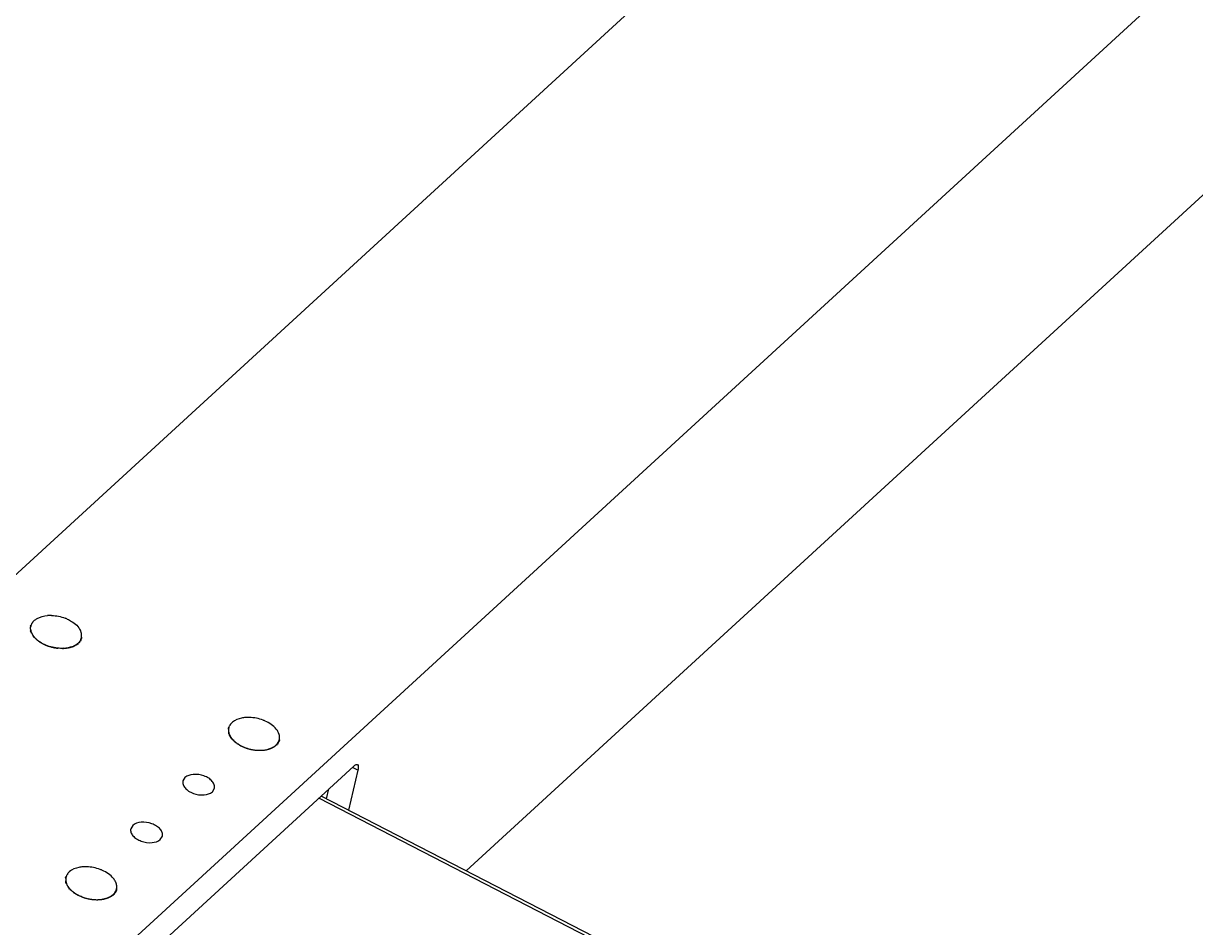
# Model space of a CAD drawing. Header units: millimetres. Extents: x 562 to 17351, y 2396 to 6995.
# Drawn here: x 9420.3 to 9510.5, y 3330.3 to 3399.9 of the extents above; entities that cross this region are included whole.
import ezdxf

# ---------------------------------------------------------------- set-up
doc = ezdxf.new("R2010")
doc.units = ezdxf.units.MM
doc.layers.add('02___PRT_ALL_AXES', color=7, linetype='Continuous')

msp = doc.modelspace()

# ---------------------------------------------------------------- linework, layer by layer
at = {"color": 7, "linetype": 'Continuous'}
for p, q in [((9541.7974, 3469.5292), (9373.8552, 3315.3979)), ((9567.1926, 3456.4444), (9399.2505, 3302.3131)), ((9454.3803, 3334.6416), (9511.6856, 3387.2344)), ((9420.7927, 3353.4509), (9420.843, 3353.4489)), ((9420.8501, 3353.4849), (9420.8032, 3353.5042)), ((9420.8479, 3353.1625), (9420.7974, 3353.1743)), ((9420.8098, 3353.1178), (9420.8563, 3353.1243)), ((9420.8605, 3353.1074), (9420.8098, 3353.1178)), ((9420.826, 3353.0611), (9420.8715, 3353.0691)), ((9420.8769, 3353.0521), (9420.826, 3353.0611)), ((9421.0006, 3352.724), (9421.0386, 3352.74)), ((9421.0505, 3352.7235), (9421.0006, 3352.724)), ((9421.0421, 3352.6693), (9421.0785, 3352.6865)), ((9421.0915, 3352.6702), (9421.0421, 3352.6693)), ((9421.0869, 3352.6153), (9421.1217, 3352.6337)), ((9421.1357, 3352.6177), (9421.0869, 3352.6153)), ((9421.4208, 3352.3118), (9421.4449, 3352.3366)), ((9424.6872, 3352.3223), (9424.6365, 3352.3327)), ((9424.6458, 3352.3469), (9424.6872, 3352.3223)), ((9424.7164, 3352.3703), (9424.6655, 3352.3794)), ((9424.6737, 3352.3939), (9424.7164, 3352.3703)), ((9424.742, 3352.4196), (9424.691, 3352.4272)), ((9424.6981, 3352.4422), (9424.742, 3352.4196)), ((9424.7638, 3352.47), (9424.7129, 3352.4762)), ((9424.7189, 3352.4915), (9424.7638, 3352.47)), ((9424.782, 3352.5215), (9424.7311, 3352.5263)), ((9424.736, 3352.5419), (9424.782, 3352.5215)), ((9424.7963, 3352.574), (9424.7457, 3352.5774)), ((9424.7494, 3352.5933), (9424.7963, 3352.574)), ((9421.4641, 3352.3225), (9421.4208, 3352.3118)), ((9421.4863, 3352.2655), (9421.5084, 3352.2912)), ((9421.5284, 3352.2776), (9421.4863, 3352.2655)), ((9421.5543, 3352.2207), (9421.5744, 3352.2473)), ((9421.5951, 3352.2341), (9421.5543, 3352.2207)), ((9422.0074, 3351.9873), (9422.0146, 3352.0179)), ((9422.0388, 3352.008), (9422.0074, 3351.9873)), ((9422.089, 3351.955), (9422.094, 3351.9861)), ((9422.1187, 3351.9768), (9422.089, 3351.955)), ((9422.172, 3351.9247), (9422.1748, 3351.9563)), ((9422.1999, 3351.9476), (9422.172, 3351.9247)), ((9422.6895, 3351.7896), (9422.679, 3351.8225)), ((9422.7053, 3351.8178), (9422.6895, 3351.7896)), ((9422.7774, 3351.7752), (9422.7648, 3351.808)), ((9422.7912, 3351.8041), (9422.7774, 3351.7752)), ((9422.8654, 3351.7632), (9422.8506, 3351.796)), ((9422.877, 3351.7927), (9422.8654, 3351.7632)), ((9423.3849, 3351.7427), (9423.358, 3351.7737)), ((9423.3832, 3351.7749), (9423.3849, 3351.7427)), ((9423.4685, 3351.7479), (9423.4397, 3351.7784)), ((9423.4646, 3351.7804), (9423.4685, 3351.7479)), ((9423.5509, 3351.7556), (9423.5203, 3351.7856)), ((9423.5448, 3351.7882), (9423.5509, 3351.7556)), ((9423.7112, 3351.7782), (9423.6771, 3351.8069)), ((9423.7007, 3351.8111), (9423.7112, 3351.7782)), ((9423.7888, 3351.7932), (9423.7531, 3351.8212)), ((9423.7761, 3351.826), (9423.7888, 3351.7932)), ((9423.8645, 3351.8105), (9423.8273, 3351.8377)), ((9423.8497, 3351.8433), (9423.8645, 3351.8105)), ((9423.9382, 3351.8301), (9423.8995, 3351.8565)), ((9423.9213, 3351.8628), (9423.9382, 3351.8301)), ((9424.0097, 3351.8521), (9423.9696, 3351.8776)), ((9423.9907, 3351.8845), (9424.0097, 3351.8521)), ((9424.079, 3351.8763), (9424.0375, 3351.9009)), ((9424.0579, 3351.9085), (9424.079, 3351.8763)), ((9424.1458, 3351.9027), (9424.1031, 3351.9264)), ((9424.1227, 3351.9346), (9424.1458, 3351.9027)), ((9424.21, 3351.9313), (9424.1661, 3351.9539)), ((9424.185, 3351.9628), (9424.21, 3351.9313)), ((9424.2715, 3351.962), (9424.2266, 3351.9836)), ((9424.2446, 3351.9931), (9424.2715, 3351.962)), ((9424.3303, 3351.9948), (9424.2843, 3352.0152)), ((9424.3015, 3352.0253), (9424.3303, 3351.9948)), ((9424.3861, 3352.0295), (9424.3392, 3352.0488)), ((9424.3555, 3352.0595), (9424.3861, 3352.0295)), ((9424.4389, 3352.0662), (9424.3912, 3352.0843)), ((9424.4066, 3352.0956), (9424.4389, 3352.0662)), ((9424.4886, 3352.1047), (9424.4402, 3352.1216)), ((9424.4546, 3352.1334), (9424.4886, 3352.1047)), ((9424.5351, 3352.145), (9424.486, 3352.1606)), ((9424.4995, 3352.173), (9424.5351, 3352.145)), ((9424.5783, 3352.187), (9424.5286, 3352.2014)), ((9424.5411, 3352.2142), (9424.5783, 3352.187)), ((9424.6181, 3352.2306), (9424.568, 3352.2437)), ((9424.5794, 3352.257), (9424.6181, 3352.2306)), ((9424.6544, 3352.2757), (9424.6039, 3352.2875)), ((9424.6143, 3352.3013), (9424.6544, 3352.2757)), ((9436.0298, 3345.6), (9436.0801, 3345.598)), ((9436.085, 3345.3116), (9436.0346, 3345.3234)), ((9436.0873, 3345.634), (9436.0404, 3345.6533)), ((9436.047, 3345.2669), (9436.0934, 3345.2735)), ((9436.0977, 3345.2565), (9436.047, 3345.2669)), ((9436.0632, 3345.2102), (9436.1087, 3345.2182)), ((9436.1141, 3345.2012), (9436.0632, 3345.2102)), ((9436.1342, 3345.0404), (9436.1763, 3345.0525)), ((9436.185, 3345.0356), (9436.1342, 3345.0404)), ((9436.1652, 3344.9842), (9436.206, 3344.9976)), ((9436.2158, 3344.9808), (9436.1652, 3344.9842)), ((9436.1997, 3344.9284), (9436.2391, 3344.9431)), ((9436.25, 3344.9265), (9436.1997, 3344.9284)), ((9436.2378, 3344.8732), (9436.2757, 3344.8891)), ((9436.2877, 3344.8726), (9436.2378, 3344.8732)), ((9436.2792, 3344.8185), (9436.3157, 3344.8356)), ((9436.3286, 3344.8193), (9436.2792, 3344.8185)), ((9436.3241, 3344.7645), (9436.3589, 3344.7828)), ((9436.3728, 3344.7668), (9436.3241, 3344.7645)), ((9436.3721, 3344.7113), (9436.4053, 3344.7308)), ((9436.4202, 3344.715), (9436.3721, 3344.7113)), ((9436.4234, 3344.659), (9436.4548, 3344.6797)), ((9436.4707, 3344.6641), (9436.4234, 3344.659)), ((9436.4777, 3344.6077), (9436.5074, 3344.6295)), ((9436.5241, 3344.6143), (9436.4777, 3344.6077)), ((9436.535, 3344.5575), (9436.5628, 3344.5804)), ((9436.5804, 3344.5655), (9436.535, 3344.5575)), ((9436.5951, 3344.5086), (9436.6211, 3344.5324)), ((9436.6395, 3344.5179), (9436.5951, 3344.5086)), ((9436.658, 3344.4609), (9436.682, 3344.4857)), ((9436.7013, 3344.4716), (9436.658, 3344.4609)), ((9436.7235, 3344.4146), (9436.7456, 3344.4403)), ((9436.7656, 3344.4267), (9436.7235, 3344.4146)), ((9436.7915, 3344.3698), (9436.8115, 3344.3964)), ((9436.8323, 3344.3832), (9436.7915, 3344.3698)), ((9436.8619, 3344.3265), (9436.8799, 3344.3539)), ((9436.9013, 3344.3412), (9436.8619, 3344.3265)), ((9436.9345, 3344.2849), (9436.9504, 3344.3131)), ((9436.9725, 3344.3009), (9436.9345, 3344.2849)), ((9437.0092, 3344.245), (9437.023, 3344.2739)), ((9437.0457, 3344.2622), (9437.0092, 3344.245)), ((9437.0859, 3344.2069), (9437.0975, 3344.2365)), ((9437.1207, 3344.2253), (9437.0859, 3344.2069)), ((9439.5927, 3344.2086), (9439.6233, 3344.1786)), ((9439.6761, 3344.2153), (9439.6284, 3344.2334)), ((9439.6438, 3344.2447), (9439.6761, 3344.2153)), ((9439.7258, 3344.2538), (9439.6774, 3344.2707)), ((9439.6918, 3344.2825), (9439.7258, 3344.2538)), ((9439.7723, 3344.2941), (9439.7232, 3344.3097)), ((9439.7366, 3344.3221), (9439.7723, 3344.2941)), ((9439.8154, 3344.3361), (9439.7658, 3344.3505)), ((9439.7783, 3344.3633), (9439.8154, 3344.3361)), ((9439.8552, 3344.3797), (9439.8051, 3344.3928)), ((9439.8166, 3344.4061), (9439.8552, 3344.3797)), ((9439.8916, 3344.4248), (9439.8411, 3344.4366)), ((9439.8515, 3344.4504), (9439.8916, 3344.4248)), ((9439.9244, 3344.4715), (9439.8736, 3344.4819)), ((9439.8829, 3344.496), (9439.9244, 3344.4715)), ((9439.9536, 3344.5194), (9439.9027, 3344.5285)), ((9439.9109, 3344.543), (9439.9536, 3344.5194)), ((9439.9791, 3344.5687), (9439.9282, 3344.5763)), ((9439.9353, 3344.5913), (9439.9791, 3344.5687)), ((9440.001, 3344.6191), (9439.95, 3344.6253)), ((9439.956, 3344.6406), (9440.001, 3344.6191)), ((9440.0191, 3344.6706), (9439.9683, 3344.6754)), ((9439.9732, 3344.691), (9440.0191, 3344.6706)), ((9440.0335, 3344.7231), (9439.9829, 3344.7265)), ((9439.9866, 3344.7424), (9440.0335, 3344.7231)), ((9437.1644, 3344.1707), (9437.1738, 3344.2008)), ((9437.1976, 3344.1902), (9437.1644, 3344.1707)), ((9437.2445, 3344.1364), (9437.2517, 3344.1671)), ((9437.276, 3344.1571), (9437.2445, 3344.1364)), ((9437.3262, 3344.1041), (9437.3312, 3344.1352)), ((9437.3559, 3344.1259), (9437.3262, 3344.1041)), ((9437.4092, 3344.0739), (9437.412, 3344.1054)), ((9437.437, 3344.0967), (9437.4092, 3344.0739)), ((9437.4934, 3344.0457), (9437.4939, 3344.0777)), ((9437.5194, 3344.0696), (9437.4934, 3344.0457)), ((9437.5786, 3344.0198), (9437.577, 3344.0521)), ((9437.6027, 3344.0446), (9437.5786, 3344.0198)), ((9437.6647, 3343.9961), (9437.6608, 3344.0286)), ((9437.6868, 3344.0218), (9437.6647, 3343.9961)), ((9437.7515, 3343.9747), (9437.7454, 3344.0073)), ((9437.7716, 3344.0012), (9437.7515, 3343.9747)), ((9437.8389, 3343.9555), (9437.8306, 3343.9883)), ((9437.8569, 3343.9829), (9437.8389, 3343.9555)), ((9437.9266, 3343.9387), (9437.9162, 3343.9716)), ((9437.9425, 3343.9669), (9437.9266, 3343.9387)), ((9438.0146, 3343.9243), (9438.0019, 3343.9572)), ((9438.0283, 3343.9532), (9438.0146, 3343.9243)), ((9438.1026, 3343.9123), (9438.0878, 3343.9451)), ((9438.1142, 3343.9419), (9438.1026, 3343.9123)), ((9438.6221, 3343.8918), (9438.5951, 3343.9228)), ((9438.6204, 3343.924), (9438.6221, 3343.8918)), ((9438.7057, 3343.897), (9438.6769, 3343.9276)), ((9438.7018, 3343.9295), (9438.7057, 3343.897)), ((9438.788, 3343.9047), (9438.7575, 3343.9347)), ((9438.7819, 3343.9373), (9438.788, 3343.9047)), ((9438.9483, 3343.9273), (9438.9143, 3343.9561)), ((9438.9378, 3343.9602), (9438.9483, 3343.9273)), ((9439.0259, 3343.9423), (9438.9903, 3343.9703)), ((9439.0133, 3343.9751), (9439.0259, 3343.9423)), ((9439.1017, 3343.9596), (9439.0645, 3343.9868)), ((9439.0869, 3343.9924), (9439.1017, 3343.9596)), ((9439.1754, 3343.9792), (9439.1367, 3344.0056)), ((9439.1585, 3344.0119), (9439.1754, 3343.9792)), ((9439.2469, 3344.0012), (9439.2068, 3344.0267)), ((9439.2279, 3344.0336), (9439.2469, 3344.0012)), ((9439.3161, 3344.0254), (9439.2747, 3344.05)), ((9439.2951, 3344.0576), (9439.3161, 3344.0254)), ((9439.3829, 3344.0518), (9439.3402, 3344.0755)), ((9439.3599, 3344.0837), (9439.3829, 3344.0518)), ((9439.4472, 3344.0804), (9439.4033, 3344.103)), ((9439.4222, 3344.1119), (9439.4472, 3344.0804)), ((9439.5087, 3344.1111), (9439.4638, 3344.1327)), ((9439.4818, 3344.1422), (9439.5087, 3344.1111)), ((9439.5675, 3344.1439), (9439.5215, 3344.1643)), ((9439.5387, 3344.1744), (9439.5675, 3344.1439)), ((9439.6233, 3344.1786), (9439.5764, 3344.1979)), ((9445.7116, 3342.7004), (9426.6615, 3325.2169)), ((9446.0338, 3342.3872), (9445.6089, 3342.6061)), ((9446.0338, 3342.3872), (9445.3208, 3339.3094)), ((9443.6277, 3340.1818), (9443.8061, 3340.9516)), ((9896.2079, 3106.9916), (9443.2047, 3340.3997)), ((9423.4969, 3334.0976), (9423.5471, 3334.0956)), ((9423.552, 3333.8093), (9423.5016, 3333.8211)), ((9423.5543, 3334.1317), (9423.5074, 3334.151)), ((9423.514, 3333.7645), (9423.5604, 3333.7711)), ((9423.5647, 3333.7541), (9423.514, 3333.7645)), ((9423.5302, 3333.7079), (9423.5757, 3333.7158)), ((9423.5811, 3333.6988), (9423.5302, 3333.7079)), ((9423.7048, 3333.3708), (9423.7427, 3333.3868)), ((9423.7547, 3333.3703), (9423.7048, 3333.3708)), ((9423.7462, 3333.3161), (9423.7827, 3333.3333)), ((9423.7956, 3333.317), (9423.7462, 3333.3161)), ((9423.7911, 3333.2621), (9423.8259, 3333.2805)), ((9423.8398, 3333.2644), (9423.7911, 3333.2621)), ((9424.125, 3332.9586), (9424.149, 3332.9834)), ((9424.1683, 3332.9693), (9424.125, 3332.9586)), ((9424.1905, 3332.9123), (9424.2126, 3332.938)), ((9424.2326, 3332.9243), (9424.1905, 3332.9123)), ((9424.2585, 3332.8675), (9424.2785, 3332.894)), ((9424.2993, 3332.8808), (9424.2585, 3332.8675)), ((9424.7115, 3332.634), (9424.7187, 3332.6647)), ((9424.743, 3332.6547), (9424.7115, 3332.634)), ((9424.7932, 3332.6017), (9424.7982, 3332.6329)), ((9424.8229, 3332.6235), (9424.7932, 3332.6017)), ((9424.8762, 3332.5715), (9424.879, 3332.6031)), ((9424.904, 3332.5943), (9424.8762, 3332.5715)), ((9426.5687, 3332.4573), (9426.5315, 3332.4845)), ((9426.5539, 3332.49), (9426.5687, 3332.4573)), ((9426.6424, 3332.4769), (9426.6037, 3332.5033)), ((9426.6255, 3332.5095), (9426.6424, 3332.4769)), ((9426.7139, 3332.4989), (9426.6738, 3332.5244)), ((9426.6949, 3332.5313), (9426.7139, 3332.4989)), ((9426.7831, 3332.5231), (9426.7417, 3332.5477)), ((9426.7621, 3332.5553), (9426.7831, 3332.5231)), ((9426.8499, 3332.5495), (9426.8072, 3332.5731)), ((9426.8269, 3332.5814), (9426.8499, 3332.5495)), ((9426.9142, 3332.5781), (9426.8703, 3332.6007)), ((9426.8892, 3332.6096), (9426.9142, 3332.5781)), ((9426.9757, 3332.6088), (9426.9308, 3332.6303)), ((9426.9488, 3332.6398), (9426.9757, 3332.6088)), ((9427.0345, 3332.6415), (9426.9885, 3332.662)), ((9427.0057, 3332.6721), (9427.0345, 3332.6415)), ((9427.0903, 3332.6763), (9427.0434, 3332.6956)), ((9427.0597, 3332.7063), (9427.0903, 3332.6763)), ((9427.1431, 3332.7129), (9427.0954, 3332.7311)), ((9427.1108, 3332.7423), (9427.1431, 3332.7129)), ((9427.1928, 3332.7515), (9427.1444, 3332.7684)), ((9427.1588, 3332.7802), (9427.1928, 3332.7515)), ((9427.2393, 3332.7917), (9427.1902, 3332.8074)), ((9427.2036, 3332.8197), (9427.2393, 3332.7917)), ((9427.2825, 3332.8337), (9427.2328, 3332.8481)), ((9427.2453, 3332.861), (9427.2825, 3332.8337)), ((9427.3222, 3332.8774), (9427.2721, 3332.8904)), ((9427.2836, 3332.9037), (9427.3222, 3332.8774)), ((9427.3586, 3332.9225), (9427.3081, 3332.9343)), ((9427.3185, 3332.948), (9427.3586, 3332.9225)), ((9427.3914, 3332.9691), (9427.3406, 3332.9795)), ((9427.3499, 3332.9937), (9427.3914, 3332.9691)), ((9427.4206, 3333.0171), (9427.3697, 3333.0261)), ((9427.3779, 3333.0407), (9427.4206, 3333.0171)), ((9427.4461, 3333.0663), (9427.3952, 3333.074)), ((9427.4023, 3333.0889), (9427.4461, 3333.0663)), ((9427.468, 3333.1168), (9427.4171, 3333.123)), ((9427.423, 3333.1383), (9427.468, 3333.1168)), ((9427.4861, 3333.1683), (9427.4353, 3333.1731)), ((9427.4402, 3333.1887), (9427.4861, 3333.1683)), ((9427.5005, 3333.2208), (9427.4499, 3333.2242)), ((9427.4536, 3333.24), (9427.5005, 3333.2208)), ((9425.3936, 3332.4364), (9425.3832, 3332.4692)), ((9425.4095, 3332.4646), (9425.3936, 3332.4364)), ((9425.4816, 3332.422), (9425.4689, 3332.4548)), ((9425.4953, 3332.4509), (9425.4816, 3332.422)), ((9425.5696, 3332.41), (9425.5548, 3332.4427)), ((9425.5812, 3332.4395), (9425.5696, 3332.41)), ((9426.0891, 3332.3894), (9426.0621, 3332.4205)), ((9426.0874, 3332.4217), (9426.0891, 3332.3894)), ((9426.1727, 3332.3947), (9426.1439, 3332.4252)), ((9426.1688, 3332.4271), (9426.1727, 3332.3947)), ((9426.255, 3332.4023), (9426.2245, 3332.4323)), ((9426.249, 3332.435), (9426.255, 3332.4023)), ((9426.4153, 3332.425), (9426.3813, 3332.4537)), ((9426.4048, 3332.4578), (9426.4153, 3332.425)), ((9426.4929, 3332.4399), (9426.4573, 3332.4679)), ((9426.4803, 3332.4728), (9426.4929, 3332.4399))]:
    msp.add_line(p, q, dxfattribs=at)
for centre, radius, start, end in [((9421.5729, 3353.3234), 0.7406, 167.399075, 170.24393), ((9421.7216, 3353.3346), 0.8905, 191.138804, 193.654798), ((9421.7705, 3353.347), 0.941, 194.752079, 197.177298), ((9421.8255, 3353.3646), 0.9987, 198.23312, 200.563999), ((9421.886, 3353.3879), 1.0636, 201.577314, 203.812467), ((9421.9514, 3353.4175), 1.1354, 204.783124, 206.923004), ((9422.0212, 3353.4536), 1.2139, 207.851589, 209.898131), ((9422.0945, 3353.4965), 1.2989, 210.785807, 212.742088), ((9422.1707, 3353.5463), 1.3899, 213.590453, 215.460383), ((9422.2489, 3353.6029), 1.4865, 216.271339, 218.0594), ((9422.3284, 3353.666), 1.588, 218.835045, 220.546069), ((9422.4084, 3353.7353), 1.6938, 221.288613, 222.927614), ((9422.488, 3353.8103), 1.8032, 223.639311, 225.211348), ((9422.5665, 3353.8903), 1.9153, 225.894446, 227.404528), ((9422.6431, 3353.9746), 2.0292, 228.061232, 229.514246), ((9422.7172, 3354.0623), 2.144, 230.146696, 231.547362), ((9422.7881, 3354.1525), 2.2587, 232.157612, 233.510455), ((9423.9296, 3352.8067), 0.851, 323.567776, 326.161021), ((9423.9601, 3352.7866), 0.8145, 327.33063, 330.000868), ((9423.9856, 3352.7722), 0.7852, 331.202611, 333.938748), ((9424.0054, 3352.7627), 0.7632, 335.1671, 337.955513), ((9424.0191, 3352.7573), 0.7485, 339.203871, 342.028774), ((9424.0263, 3352.755), 0.741, 343.289671, 346.133676), ((9424.0266, 3352.7549), 0.7406, 347.399075, 350.24393), ((9422.8551, 3354.2441), 2.3722, 234.100469, 235.409805), ((9422.9178, 3354.336), 2.4835, 235.981451, 237.251379), ((9422.9758, 3354.4271), 2.5914, 237.806431, 239.040842), ((9423.0287, 3354.5161), 2.695, 239.580978, 240.78356), ((9423.0762, 3354.602), 2.7931, 241.310374, 242.484625), ((9423.1182, 3354.6834), 2.8848, 242.999629, 244.148872), ((9423.1546, 3354.7594), 2.969, 244.653502, 245.780902), ((9423.1855, 3354.8287), 3.0449, 246.276529, 247.385111), ((9423.2109, 3354.8905), 3.1117, 247.873046, 248.965709), ((9423.2311, 3354.9437), 3.1686, 249.447214, 250.526752), ((9423.2464, 3354.9875), 3.2151, 251.003046, 252.072166), ((9423.2572, 3355.0213), 3.2505, 252.54443, 253.605769), ((9423.2639, 3355.0443), 3.2745, 254.075161, 255.131303), ((9423.2671, 3355.0563), 3.2868, 255.598958, 256.652453), ((9423.2672, 3355.0568), 3.2874, 257.119496, 258.172873), ((9423.265, 3355.0458), 3.2761, 258.640425, 259.696217), ((9423.261, 3355.0231), 3.2532, 260.165401, 261.226152), ((9423.2559, 3354.9891), 3.2188, 261.698104, 262.766396), ((9423.2504, 3354.9441), 3.1734, 263.242269, 264.320733), ((9423.2385, 3354.573), 2.8019, 271.272555, 272.444362), ((9423.2431, 3354.4756), 2.7043, 272.970024, 274.169848), ((9423.2511, 3354.3728), 2.6012, 274.70869, 275.940012), ((9423.2628, 3354.2658), 2.4936, 276.493618, 277.760109), ((9423.2783, 3354.1559), 2.3826, 278.330151, 279.635682), ((9423.2979, 3354.0443), 2.2692, 280.223924, 281.572575), ((9423.3215, 3353.9321), 2.1546, 282.180877, 283.576944), ((9423.3491, 3353.8206), 2.0398, 284.20726, 285.655248), ((9423.3805, 3353.711), 1.9257, 286.309626, 287.814239), ((9423.4155, 3353.6043), 1.8134, 288.49481, 290.060922), ((9423.4538, 3353.5015), 1.7038, 290.769886, 292.402496), ((9423.4949, 3353.4036), 1.5976, 293.142098, 294.846265), ((9423.5383, 3353.3114), 1.4956, 295.618761, 297.399507), ((9423.5836, 3353.2256), 1.3986, 298.207114, 300.069294), ((9423.63, 3353.1467), 1.3071, 300.914125, 302.862262), ((9423.677, 3353.0752), 1.2215, 303.746239, 305.784308), ((9423.7238, 3353.0114), 1.1424, 306.709061, 308.840227), ((9423.7593, 3352.9675), 1.0859, 309.814239, 310.549037), ((9423.7749, 3352.9493), 1.0619, 310.546304, 312.037963), ((9423.8139, 3352.907), 1.0044, 313.042657, 315.36473), ((9423.8558, 3352.8664), 0.946, 316.416659, 318.833285), ((9423.8946, 3352.8331), 0.8949, 319.926811, 322.434642), ((9436.8101, 3345.4725), 0.7406, 167.399075, 170.24393), ((9436.9588, 3345.4837), 0.8905, 191.138804, 193.654798), ((9437.0077, 3345.4961), 0.941, 194.752079, 197.177298), ((9437.0627, 3345.5137), 0.9987, 198.23312, 200.563999), ((9437.1232, 3345.537), 1.0636, 201.577314, 203.812467), ((9437.1886, 3345.5666), 1.1354, 204.783124, 206.923004), ((9437.2583, 3345.6027), 1.2139, 207.851589, 209.898131), ((9437.3317, 3345.6457), 1.2989, 210.785807, 212.742088), ((9437.4079, 3345.6954), 1.3899, 213.590453, 215.460383), ((9437.4861, 3345.752), 1.4865, 216.271339, 218.0594), ((9437.5656, 3345.8151), 1.588, 218.835045, 220.546069), ((9437.6455, 3345.8844), 1.6938, 221.288613, 222.927614), ((9437.7252, 3345.9594), 1.8032, 223.639311, 225.211348), ((9437.8037, 3346.0394), 1.9153, 225.894446, 227.404528), ((9437.8803, 3346.1237), 2.0292, 228.061232, 229.514246), ((9437.9544, 3346.2115), 2.144, 230.146696, 231.547362), ((9438.0252, 3346.3016), 2.2587, 232.157612, 233.510455), ((9438.0923, 3346.3932), 2.3722, 234.100469, 235.409805), ((9438.155, 3346.4851), 2.4835, 235.981451, 237.251379), ((9438.213, 3346.5762), 2.5914, 237.806431, 239.040842), ((9438.2658, 3346.6652), 2.695, 239.580978, 240.78356), ((9438.3133, 3346.7511), 2.7931, 241.310374, 242.484625), ((9438.3553, 3346.8325), 2.8848, 242.999629, 244.148872), ((9438.3918, 3346.9085), 2.969, 244.653502, 245.780902), ((9438.9141, 3345.2243), 1.2215, 303.746239, 305.784308), ((9438.9609, 3345.1605), 1.1424, 306.709061, 308.840227), ((9438.9965, 3345.1166), 1.0859, 309.814239, 310.549037), ((9439.0121, 3345.0984), 1.0619, 310.546304, 312.037963), ((9439.0511, 3345.0561), 1.0044, 313.042657, 315.36473), ((9439.093, 3345.0155), 0.946, 316.416659, 318.833285), ((9439.1318, 3344.9822), 0.8949, 319.926811, 322.434642), ((9439.1668, 3344.9558), 0.851, 323.567776, 326.161021), ((9439.1973, 3344.9357), 0.8145, 327.33063, 330.000868), ((9439.2228, 3344.9213), 0.7852, 331.202611, 333.938748), ((9439.2426, 3344.9118), 0.7632, 335.1671, 337.955513), ((9439.2563, 3344.9064), 0.7485, 339.203871, 342.028774), ((9439.2635, 3344.9041), 0.741, 343.289671, 346.133676), ((9439.2638, 3344.904), 0.7406, 347.399075, 350.24393), ((9438.4226, 3346.9779), 3.0449, 246.276529, 247.385111), ((9438.4481, 3347.0396), 3.1117, 247.873046, 248.965709), ((9438.4683, 3347.0928), 3.1686, 249.447214, 250.526752), ((9438.4836, 3347.1366), 3.2151, 251.003046, 252.072166), ((9438.4944, 3347.1704), 3.2505, 252.54443, 253.605769), ((9438.5011, 3347.1934), 3.2745, 254.075161, 255.131303), ((9438.5042, 3347.2054), 3.2868, 255.598958, 256.652453), ((9438.5044, 3347.2059), 3.2874, 257.119496, 258.172873), ((9438.5021, 3347.1949), 3.2761, 258.640425, 259.696217), ((9438.4982, 3347.1723), 3.2532, 260.165401, 261.226152), ((9438.4931, 3347.1383), 3.2188, 261.698104, 262.766396), ((9438.4876, 3347.0932), 3.1734, 263.242269, 264.320733), ((9438.4756, 3346.7221), 2.8019, 271.272555, 272.444362), ((9438.4803, 3346.6247), 2.7043, 272.970024, 274.169848), ((9438.4883, 3346.5219), 2.6012, 274.70869, 275.940012), ((9438.4999, 3346.415), 2.4936, 276.493618, 277.760109), ((9438.5155, 3346.305), 2.3826, 278.330151, 279.635682), ((9438.5351, 3346.1934), 2.2692, 280.223924, 281.572575), ((9438.5587, 3346.0812), 2.1546, 282.180877, 283.576944), ((9438.5862, 3345.9698), 2.0398, 284.20726, 285.655248), ((9438.6177, 3345.8601), 1.9257, 286.309626, 287.814239), ((9438.6527, 3345.7534), 1.8134, 288.49481, 290.060922), ((9438.6909, 3345.6506), 1.7038, 290.769886, 292.402496), ((9438.732, 3345.5527), 1.5976, 293.142098, 294.846265), ((9438.7755, 3345.4605), 1.4956, 295.618761, 297.399507), ((9438.8207, 3345.3747), 1.3986, 298.207114, 300.069294), ((9438.8672, 3345.2958), 1.3071, 300.914125, 302.862262), ((9424.2771, 3333.9701), 0.7406, 167.399075, 170.24393), ((9424.4258, 3333.9813), 0.8905, 191.138804, 193.654798), ((9424.4747, 3333.9938), 0.941, 194.752079, 197.177298), ((9424.5297, 3334.0113), 0.9987, 198.23312, 200.563999), ((9424.5902, 3334.0347), 1.0636, 201.577314, 203.812467), ((9424.6556, 3334.0642), 1.1354, 204.783124, 206.923004), ((9424.7253, 3334.1004), 1.2139, 207.851589, 209.898131), ((9424.7987, 3334.1433), 1.2989, 210.785807, 212.742088), ((9424.8749, 3334.1931), 1.3899, 213.590453, 215.460383), ((9424.9531, 3334.2497), 1.4865, 216.271339, 218.0594), ((9425.0326, 3334.3128), 1.588, 218.835045, 220.546069), ((9425.1126, 3334.3821), 1.6938, 221.288613, 222.927614), ((9425.1922, 3334.4571), 1.8032, 223.639311, 225.211348), ((9425.2707, 3334.5371), 1.9153, 225.894446, 227.404528), ((9425.3473, 3334.6214), 2.0292, 228.061232, 229.514246), ((9425.4214, 3334.7091), 2.144, 230.146696, 231.547362), ((9425.4922, 3334.7993), 2.2587, 232.157612, 233.510455), ((9425.5593, 3334.8909), 2.3722, 234.100469, 235.409805), ((9425.622, 3334.9828), 2.4835, 235.981451, 237.251379), ((9425.68, 3335.0738), 2.5914, 237.806431, 239.040842), ((9425.7328, 3335.1629), 2.695, 239.580978, 240.78356), ((9425.7803, 3335.2487), 2.7931, 241.310374, 242.484625), ((9425.8223, 3335.3302), 2.8848, 242.999629, 244.148872), ((9425.8588, 3335.4062), 2.969, 244.653502, 245.780902), ((9425.8896, 3335.4755), 3.0449, 246.276529, 247.385111), ((9425.9151, 3335.5373), 3.1117, 247.873046, 248.965709), ((9425.9353, 3335.5905), 3.1686, 249.447214, 250.526752), ((9425.9506, 3335.6343), 3.2151, 251.003046, 252.072166), ((9425.9614, 3335.668), 3.2505, 252.54443, 253.605769), ((9425.9681, 3335.6911), 3.2745, 254.075161, 255.131303), ((9425.9712, 3335.703), 3.2868, 255.598958, 256.652453), ((9425.9714, 3335.7036), 3.2874, 257.119496, 258.172873), ((9425.9692, 3335.6925), 3.2761, 258.640425, 259.696217), ((9426.0257, 3334.5789), 2.1546, 282.180877, 283.576944), ((9426.0532, 3334.4674), 2.0398, 284.20726, 285.655248), ((9426.0847, 3334.3578), 1.9257, 286.309626, 287.814239), ((9426.1197, 3334.2511), 1.8134, 288.49481, 290.060922), ((9426.1579, 3334.1483), 1.7038, 290.769886, 292.402496), ((9426.199, 3334.0504), 1.5976, 293.142098, 294.846265), ((9426.2425, 3333.9582), 1.4956, 295.618761, 297.399507), ((9426.2877, 3333.8724), 1.3986, 298.207114, 300.069294), ((9426.3342, 3333.7935), 1.3071, 300.914125, 302.862262), ((9426.3811, 3333.722), 1.2215, 303.746239, 305.784308), ((9426.4279, 3333.6581), 1.1424, 306.709061, 308.840227), ((9426.4635, 3333.6143), 1.0859, 309.814239, 310.549037), ((9426.4791, 3333.5961), 1.0619, 310.546304, 312.037963), ((9426.5181, 3333.5538), 1.0044, 313.042657, 315.36473), ((9426.56, 3333.5132), 0.946, 316.416659, 318.833285), ((9426.5988, 3333.4798), 0.8949, 319.926811, 322.434642), ((9426.6338, 3333.4534), 0.851, 323.567776, 326.161021), ((9426.6643, 3333.4334), 0.8145, 327.33063, 330.000868), ((9426.6898, 3333.419), 0.7852, 331.202611, 333.938748), ((9426.7096, 3333.4095), 0.7632, 335.1671, 337.955513), ((9426.7233, 3333.404), 0.7485, 339.203871, 342.028774), ((9426.7305, 3333.4017), 0.741, 343.289671, 346.133676), ((9426.7308, 3333.4016), 0.7406, 347.399075, 350.24393), ((9425.9652, 3335.6699), 3.2532, 260.165401, 261.226152), ((9425.9601, 3335.6359), 3.2188, 261.698104, 262.766396), ((9425.9546, 3335.5908), 3.1734, 263.242269, 264.320733), ((9425.9426, 3335.2198), 2.8019, 271.272555, 272.444362), ((9425.9473, 3335.1223), 2.7043, 272.970024, 274.169848), ((9425.9553, 3335.0196), 2.6012, 274.70869, 275.940012), ((9425.9669, 3334.9126), 2.4936, 276.493618, 277.760109), ((9425.9825, 3334.8027), 2.3826, 278.330151, 279.635682), ((9426.0021, 3334.6911), 2.2692, 280.223924, 281.572575)]:
    msp.add_arc(centre, radius, start, end, dxfattribs=at)
for points, knots in [([(9445.7116, 3342.7004), (9445.738, 3342.7246), (9445.8125, 3342.7875), (9445.9308, 3342.8467), (9445.9905, 3342.816)], [0, 0, 0, 0, 0.3478604, 1, 1, 1, 1]), ([(9445.9905, 3342.816), (9446.0381, 3342.7915), (9446.0861, 3342.6199), (9446.0554, 3342.4802), (9446.0338, 3342.3872)], [0, 0, 0, 0, 0.3592392, 1, 1, 1, 1])]:
    msp.add_open_spline(points, degree=3, knots=knots, dxfattribs=at)
at = {"layer": '02___PRT_ALL_AXES', "color": 7, "linetype": 'Continuous'}
for p, q in [((9432.7176, 3341.8226), (9432.558, 3341.5595)), ((9434.8338, 3340.7322), (9434.9935, 3340.9953)), ((9896.027, 3106.8255), (9443.0238, 3340.2337)), ((9428.707, 3338.1419), (9428.5474, 3337.8788)), ((9430.8233, 3337.0515), (9430.9829, 3337.3145))]:
    msp.add_line(p, q, dxfattribs=at)
for centre, radius, start, end in [((9422.3628, 3351.4726), 2.8345, 88.139416, 94.359737), ((9421.5692, 3353.3242), 0.7369, 166.953672, 169.873611), ((9421.5669, 3353.3247), 0.7345, 162.618725, 166.951884), ((9421.5756, 3353.3218), 0.7436, 158.583901, 162.608721), ((9421.5993, 3353.3124), 0.7692, 153.257998, 158.571244), ((9421.6331, 3353.2952), 0.8071, 147.92593, 153.250407), ((9421.6678, 3353.2735), 0.848, 144.014453, 147.932803), ((9421.7009, 3353.2495), 0.8889, 140.173623, 144.012501), ((9421.7471, 3353.2103), 0.9495, 134.251678, 140.146153), ((9421.7843, 3353.173), 1.0022, 132.540839, 134.286562), ((9421.8077, 3353.1475), 1.0368, 130.773504, 132.538422), ((9422.3966, 3351.2091), 3.0888, 67.486361, 69.206455), ((9422.4172, 3351.2586), 3.0353, 65.801549, 67.486994), ((9421.7529, 3353.3426), 0.9228, 194.221505, 196.13763), ((9422.2306, 3353.5883), 1.4631, 215.128452, 218.457928), ((9422.3013, 3353.6439), 1.553, 218.442342, 219.923399), ((9422.8354, 3354.2158), 2.3377, 233.367248, 235.424058), ((9423.6748, 3352.6732), 1.1058, 22.722811, 25.944733), ((9423.7504, 3352.7046), 1.0239, 18.489572, 22.733532), ((9424.0258, 3352.7557), 0.7416, 339.385514, 342.612151), ((9423.8268, 3352.7302), 0.9434, 14.244447, 18.485662), ((9424.0326, 3352.7535), 0.7345, 342.618725, 346.951884), ((9423.8847, 3352.7451), 0.8836, 10.227, 14.232788), ((9424.0301, 3352.7541), 0.7371, 346.953904, 350.094434), ((9423.9257, 3352.7526), 0.8419, 6.270826, 10.223075), ((9424.0244, 3352.7551), 0.7429, 350.094563, 352.760505), ((9423.9995, 3352.7575), 0.7679, 352.813558, 2.243749), ((9423.9597, 3352.7563), 0.8077, 2.218181, 6.267879), ((9422.8943, 3354.301), 2.4413, 235.422505, 237.051373), ((9423.2459, 3354.4418), 2.6704, 273.023597, 274.708857), ((9423.2542, 3354.3409), 2.5691, 274.708994, 276.577482), ((9423.4285, 3353.5661), 1.7731, 288.65159, 290.813927), ((9423.464, 3353.4727), 1.6731, 290.813392, 293.342789), ((9423.7856, 3352.9376), 1.0461, 310.03823, 312.532108), ((9437.0215, 3345.3221), 1.0022, 132.540839, 134.286562), ((9437.0449, 3345.2966), 1.0368, 130.773504, 132.538422), ((9437.6, 3343.6217), 2.8345, 88.139416, 94.359737), ((9437.6338, 3343.3583), 3.0888, 67.486361, 69.206455), ((9437.6543, 3343.4077), 3.0353, 65.801549, 67.486994), ((9436.8064, 3345.4733), 0.7369, 166.953672, 169.873611), ((9436.8041, 3345.4738), 0.7345, 162.618725, 166.951884), ((9436.9901, 3345.4917), 0.9228, 194.221505, 196.13763), ((9436.8127, 3345.4709), 0.7436, 158.583901, 162.608721), ((9436.8364, 3345.4615), 0.7692, 153.257998, 158.571244), ((9438.912, 3344.8223), 1.1058, 22.722811, 25.944733), ((9438.9876, 3344.8537), 1.0239, 18.489572, 22.733532), ((9439.0484, 3344.8745), 0.9597, 16.14065, 18.467164), ((9439.0838, 3344.8848), 0.9228, 14.221505, 16.13763), ((9439.1218, 3344.8942), 0.8836, 10.227, 14.232788), ((9437.4612, 3345.7326), 1.4549, 215.122647, 217.974513), ((9437.5306, 3345.7866), 1.5429, 217.968207, 219.927072), ((9438.0726, 3346.3649), 2.3377, 233.367248, 235.424058), ((9438.1314, 3346.4502), 2.4413, 235.422505, 237.051373), ((9439.0228, 3345.0867), 1.0461, 310.03823, 312.532108), ((9439.263, 3344.9049), 0.7416, 339.385514, 342.612151), ((9439.2698, 3344.9027), 0.7345, 342.618725, 346.951884), ((9439.2673, 3344.9032), 0.7371, 346.953904, 350.094434), ((9439.1629, 3344.9017), 0.8419, 6.270826, 10.223075), ((9439.2616, 3344.9042), 0.7429, 350.094563, 352.760505), ((9439.2366, 3344.9066), 0.7679, 352.813558, 2.243749), ((9439.1969, 3344.9055), 0.8077, 2.218181, 6.267879), ((9438.4831, 3346.5909), 2.6704, 273.023597, 274.708857), ((9438.4914, 3346.49), 2.5691, 274.708994, 276.577482), ((9438.6656, 3345.7152), 1.7731, 288.65159, 290.813927), ((9438.7012, 3345.6218), 1.6731, 290.813392, 293.342789), ((9424.3034, 3333.9591), 0.7692, 153.257998, 158.571244), ((9424.4885, 3333.8198), 1.0022, 132.540839, 134.286562), ((9424.5119, 3333.7942), 1.0368, 130.773504, 132.538422), ((9425.067, 3332.1193), 2.8345, 88.139416, 94.359737), ((9425.1008, 3331.8559), 3.0888, 67.486361, 69.206455), ((9425.1213, 3331.9053), 3.0353, 65.801549, 67.486994), ((9424.2734, 3333.9709), 0.7369, 166.953672, 169.873611), ((9424.2711, 3333.9714), 0.7345, 162.618725, 166.951884), ((9424.4571, 3333.9893), 0.9228, 194.221505, 196.13763), ((9424.2797, 3333.9686), 0.7436, 158.583901, 162.608721), ((9424.9282, 3334.2302), 1.4549, 215.122647, 217.974513), ((9426.379, 3333.3199), 1.1058, 22.722811, 25.944733), ((9426.4546, 3333.3514), 1.0239, 18.489572, 22.733532), ((9426.5154, 3333.3721), 0.9597, 16.14065, 18.467164), ((9426.5508, 3333.3824), 0.9228, 14.221505, 16.13763), ((9426.5888, 3333.3919), 0.8836, 10.227, 14.232788), ((9426.6299, 3333.3993), 0.8419, 6.270826, 10.223075), ((9426.7036, 3333.4043), 0.7679, 352.813558, 2.243749), ((9426.6639, 3333.4031), 0.8077, 2.218181, 6.267879), ((9424.9977, 3334.2843), 1.5429, 217.968207, 219.927072), ((9425.5396, 3334.8625), 2.3377, 233.367248, 235.424058), ((9425.5985, 3334.9478), 2.4413, 235.422505, 237.051373), ((9426.1326, 3334.2129), 1.7731, 288.65159, 290.813927), ((9426.1682, 3334.1194), 1.6731, 290.813392, 293.342789), ((9426.4898, 3333.5844), 1.0461, 310.03823, 312.532108), ((9426.73, 3333.4025), 0.7416, 339.385514, 342.612151), ((9426.7368, 3333.4003), 0.7345, 342.618725, 346.951884), ((9426.7343, 3333.4009), 0.7371, 346.953904, 350.094434), ((9426.7286, 3333.4019), 0.7429, 350.094563, 352.760505), ((9425.9501, 3335.0886), 2.6704, 273.023597, 274.708857), ((9425.9584, 3334.9877), 2.5691, 274.708994, 276.577482)]:
    msp.add_arc(centre, radius, start, end, dxfattribs=at)
for points, knots in [([(9421.1306, 3353.9327), (9421.1917, 3353.9853), (9421.4942, 3354.1916), (9421.865, 3354.2769), (9422.1473, 3354.2988)], [0, 0, 0, 0, 0.2216363, 1, 1, 1, 1]), ([(9423.6613, 3354.0272), (9423.7765, 3353.9754), (9424.1711, 3353.7679), (9424.5284, 3353.4466), (9424.6692, 3353.157)], [0, 0, 0, 0, 0.2816296, 1, 1, 1, 1]), ([(9421.034, 3352.7464), (9421.0149, 3352.7737), (9420.9458, 3352.8797), (9420.8923, 3352.9965), (9420.8664, 3353.0861)], [0, 0, 0, 0, 0.2634372, 1, 1, 1, 1]), ([(9421.4406, 3352.3398), (9421.409, 3352.3633), (9421.2905, 3352.4562), (9421.1817, 3352.5619), (9421.1103, 3352.6472)], [0, 0, 0, 0, 0.2613325, 1, 1, 1, 1]), ([(9424.72, 3352.4946), (9424.6853, 3352.4022), (9424.6123, 3352.2856), (9424.5185, 3352.1904), (9424.4928, 3352.1668)], [0, 0, 0, 0, 0.7386698, 1, 1, 1, 1]), ([(9423.3867, 3351.7751), (9423.2732, 3351.7691), (9422.8081, 3351.7733), (9422.3444, 3351.8812), (9422.0202, 3352.0156)], [0, 0, 0, 0, 0.2446381, 1, 1, 1, 1]), ([(9423.9955, 3351.8861), (9423.9608, 3351.8744), (9423.8147, 3351.8299), (9423.6637, 3351.802), (9423.5485, 3351.7887)], [0, 0, 0, 0, 0.2402518, 1, 1, 1, 1]), ([(9424.4586, 3352.1367), (9424.4351, 3352.117), (9424.3325, 3352.038), (9424.2176, 3351.9756), (9424.127, 3351.9365)], [0, 0, 0, 0, 0.2372807, 1, 1, 1, 1]), ([(9437.3845, 3346.4479), (9437.2831, 3346.4401), (9436.9245, 3346.3917), (9436.5658, 3346.2526), (9436.3678, 3346.0818)], [0, 0, 0, 0, 0.2800492, 1, 1, 1, 1]), ([(9439.9064, 3345.3061), (9439.8633, 3345.3946), (9439.6144, 3345.7729), (9439.2183, 3346.0325), (9438.8985, 3346.1763)], [0, 0, 0, 0, 0.2191289, 1, 1, 1, 1]), ([(9436.1036, 3345.2352), (9436.112, 3345.2062), (9436.153, 3345.0864), (9436.2157, 3344.9745), (9436.2712, 3344.8955)], [0, 0, 0, 0, 0.2379656, 1, 1, 1, 1]), ([(9436.3475, 3344.7964), (9436.3705, 3344.7688), (9436.4711, 3344.6566), (9436.5857, 3344.5573), (9436.6777, 3344.4889)], [0, 0, 0, 0, 0.2387928, 1, 1, 1, 1]), ([(9439.3641, 3344.0856), (9439.3954, 3344.0991), (9439.5125, 3344.1541), (9439.6228, 3344.2245), (9439.6957, 3344.2859)], [0, 0, 0, 0, 0.2634313, 1, 1, 1, 1]), ([(9439.7299, 3344.3159), (9439.7557, 3344.3395), (9439.8494, 3344.4347), (9439.9224, 3344.5513), (9439.9572, 3344.6437)], [0, 0, 0, 0, 0.2613302, 1, 1, 1, 1]), ([(9437.2573, 3344.1647), (9437.5815, 3344.0303), (9438.0453, 3343.9225), (9438.5104, 3343.9182), (9438.6239, 3343.9242)], [0, 0, 0, 0, 0.7553619, 1, 1, 1, 1]), ([(9438.7857, 3343.9378), (9438.825, 3343.9423), (9438.9762, 3343.9634), (9439.1256, 3343.9991), (9439.2327, 3344.0352)], [0, 0, 0, 0, 0.2597263, 1, 1, 1, 1]), ([(9432.558, 3341.5595), (9432.5379, 3341.4731), (9432.5533, 3341.2711), (9432.7246, 3340.9994), (9433.0058, 3340.7662), (9433.4937, 3340.5322), (9434.1389, 3340.4296), (9434.6665, 3340.5787), (9434.8338, 3340.7322)], [0, 0, 0, 0, 0.0928439, 0.2005706, 0.3279391, 0.470691, 0.7623219, 1, 1, 1, 1]), ([(9434.9935, 3340.9953), (9435.0136, 3341.0817), (9434.9981, 3341.2838), (9434.8269, 3341.5554), (9434.5456, 3341.7886), (9434.0577, 3342.0226), (9433.4125, 3342.1252), (9432.8849, 3341.9762), (9432.7176, 3341.8226)], [0, 0, 0, 0, 0.0928439, 0.2005706, 0.3279391, 0.470691, 0.7623219, 1, 1, 1, 1]), ([(9430.9829, 3337.3145), (9431.003, 3337.4009), (9430.9876, 3337.603), (9430.8163, 3337.8747), (9430.535, 3338.1079), (9430.0471, 3338.3419), (9429.4019, 3338.4444), (9428.8743, 3338.2954), (9428.707, 3338.1419)], [0, 0, 0, 0, 0.0928439, 0.2005706, 0.3279391, 0.470691, 0.7623219, 1, 1, 1, 1]), ([(9428.5474, 3337.8788), (9428.5273, 3337.7924), (9428.5427, 3337.5903), (9428.714, 3337.3186), (9428.9953, 3337.0855), (9429.4832, 3336.8514), (9430.1284, 3336.7489), (9430.656, 3336.8979), (9430.8233, 3337.0515)], [0, 0, 0, 0, 0.0928439, 0.2005706, 0.3279391, 0.470691, 0.7623219, 1, 1, 1, 1]), ([(9424.8515, 3334.9456), (9424.7501, 3334.9377), (9424.3915, 3334.8894), (9424.0328, 3334.7502), (9423.8348, 3334.5794)], [0, 0, 0, 0, 0.2800492, 1, 1, 1, 1]), ([(9427.3734, 3333.8037), (9427.3303, 3333.8922), (9427.0814, 3334.2706), (9426.6853, 3334.5302), (9426.3655, 3334.6739)], [0, 0, 0, 0, 0.2191289, 1, 1, 1, 1]), ([(9423.5706, 3333.7328), (9423.579, 3333.7039), (9423.62, 3333.584), (9423.6827, 3333.4721), (9423.7382, 3333.3932)], [0, 0, 0, 0, 0.2379656, 1, 1, 1, 1]), ([(9423.8145, 3333.294), (9423.8376, 3333.2664), (9423.9381, 3333.1542), (9424.0527, 3333.055), (9424.1447, 3332.9866)], [0, 0, 0, 0, 0.2387928, 1, 1, 1, 1]), ([(9424.7243, 3332.6624), (9425.0485, 3332.528), (9425.5123, 3332.4201), (9425.9774, 3332.4159), (9426.0909, 3332.4219)], [0, 0, 0, 0, 0.7553619, 1, 1, 1, 1]), ([(9426.2527, 3332.4354), (9426.292, 3332.44), (9426.4432, 3332.4611), (9426.5926, 3332.4967), (9426.6997, 3332.5329)], [0, 0, 0, 0, 0.2597263, 1, 1, 1, 1]), ([(9426.8311, 3332.5833), (9426.8624, 3332.5968), (9426.9795, 3332.6517), (9427.0898, 3332.7222), (9427.1627, 3332.7835)], [0, 0, 0, 0, 0.2634313, 1, 1, 1, 1]), ([(9427.197, 3332.8136), (9427.2227, 3332.8372), (9427.3164, 3332.9324), (9427.3894, 3333.049), (9427.4242, 3333.1414)], [0, 0, 0, 0, 0.2613302, 1, 1, 1, 1])]:
    msp.add_open_spline(points, degree=3, knots=knots, dxfattribs=at)
for points in [[(9422.4548, 3354.3055), (9422.8077, 3354.2945), (9423.1631, 3354.2221), (9423.4932, 3354.0968)], [(9420.8584, 3353.1159), (9420.8307, 3353.2251), (9420.824, 3353.3428), (9420.8438, 3353.4537)], [(9422.0202, 3352.0156), (9421.8626, 3352.081), (9421.7096, 3352.1596), (9421.5665, 3352.2524)], [(9436.3217, 3346.0396), (9436.2528, 3345.9723), (9436.1928, 3345.8936), (9436.1495, 3345.8076)], [(9438.7303, 3346.2459), (9438.4003, 3346.3712), (9438.0449, 3346.4436), (9437.692, 3346.4546)], [(9436.081, 3345.6028), (9436.0612, 3345.4919), (9436.0678, 3345.3742), (9436.0955, 3345.265)], [(9436.8036, 3344.4015), (9436.9468, 3344.3087), (9437.0998, 3344.2301), (9437.2573, 3344.1647)], [(9423.7887, 3334.5372), (9423.7198, 3334.47), (9423.6599, 3334.3912), (9423.6165, 3334.3052)], [(9426.1974, 3334.7436), (9425.8673, 3334.8689), (9425.5119, 3334.9413), (9425.159, 3334.9523)], [(9423.548, 3334.1005), (9423.5282, 3333.9895), (9423.5348, 3333.8719), (9423.5625, 3333.7626)], [(9424.2706, 3332.8991), (9424.4138, 3332.8064), (9424.5668, 3332.7277), (9424.7243, 3332.6624)]]:
    msp.add_open_spline(points, degree=3, dxfattribs=at)

doc.saveas('drawing.dxf')
